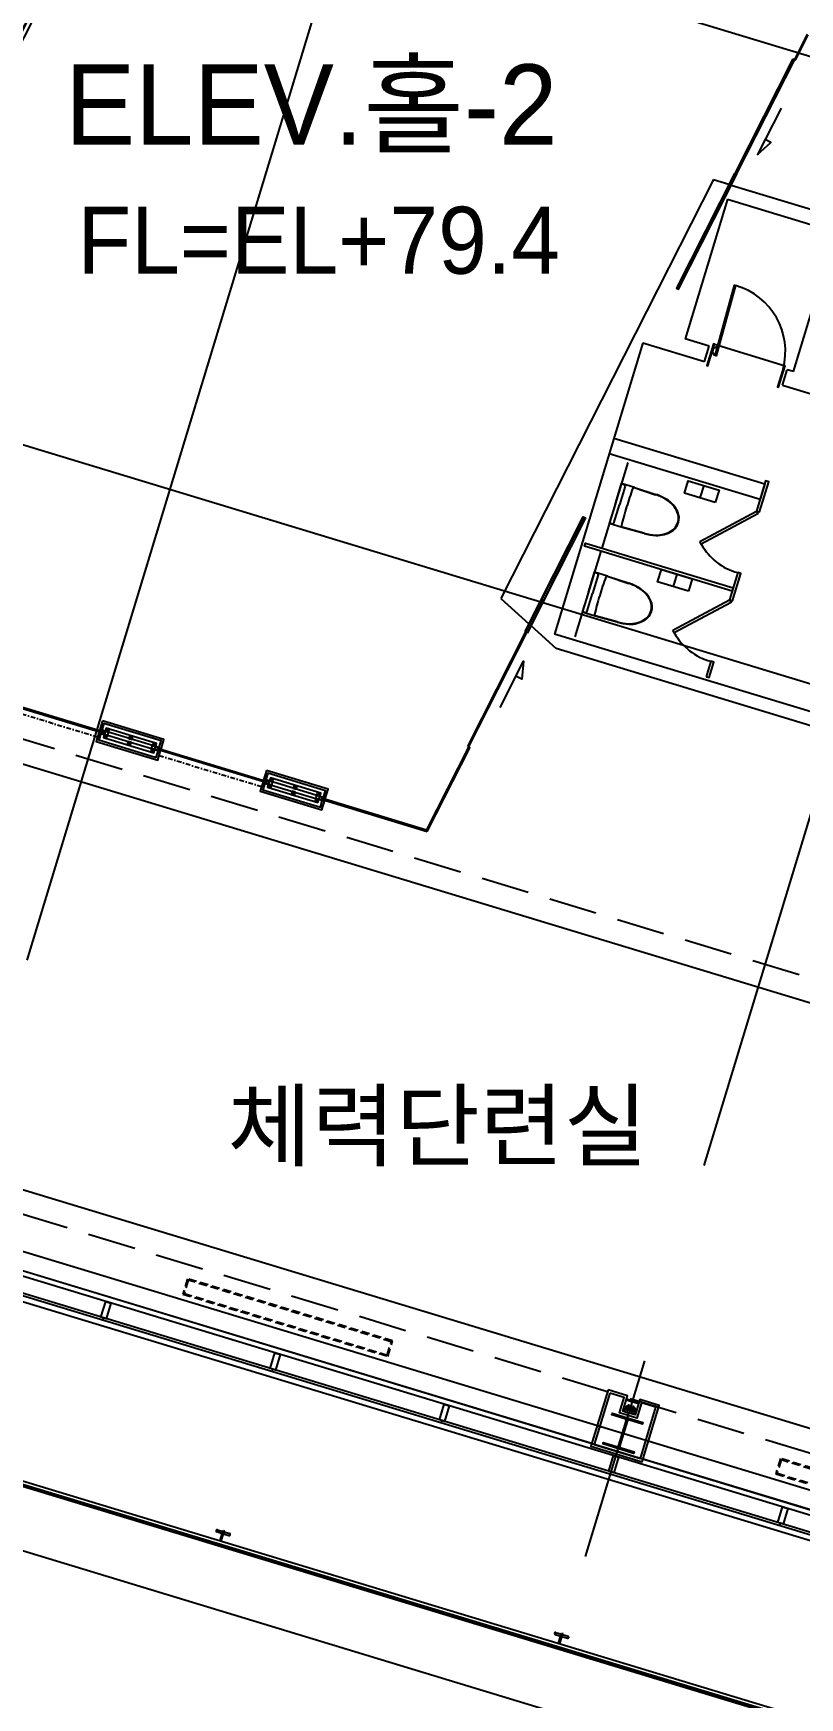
# Model space of a CAD drawing. Header units: metres. Extents: x 854089 to 1083578, y 553449 to 701949.
# Drawn here: x 928750 to 935900, y 592639 to 608167 of the extents above; entities that cross this region are included whole.
import ezdxf

# ---------------------------------------------------------------- set-up
doc = ezdxf.new("R2010")
doc.units = ezdxf.units.M
doc.header["$LTSCALE"] = 300
for name, pattern in [('CENTER', [50.8, 31.75, -6.35, 6.35, -6.35]), ('Dashed', [0.75, 0.5, -0.25]), ('DGN_STYLE_4', [3.626457, 1.812096, -0.906048, 0.002265, -0.906048]), ('HID', [2.2, 1.5, -0.7]), ('HIDD', [0.7, 0.4, -0.3]), ('업무시설_xr-base$0$CONTINOUS', [0])]:
    doc.linetypes.add(name, pattern=pattern)
for name, color, linetype in [('A-CEN-1', 1, 'Continuous'), ('A-ELE-3', 3, 'Continuous'), ('A-ELE-4', 4, 'Continuous'), ('A-ELE-9', 9, 'Continuous'), ('A-ELEV-FIXT', 5, 'Continuous'), ('A-HAT-253', 253, 'Continuous'), ('A-HID', 8, 'HID'), ('A-TXT', 3, 'Continuous'), ('A-TXT-S', 3, 'Continuous'), ('A-WIN', 4, 'Continuous'), ('A-WIN-GLASS', 4, 'Continuous'), ('INT', 117, 'Continuous'), ('KUK-DOOR', 4, 'Continuous'), ('KUK-F-LEVEL', 4, 'Continuous'), ('KUK-F-LIGHT', 4, 'Continuous'), ('KUK-FUR-FIX-MAKE', 6, 'Continuous'), ('KUK-WALL-DRYWALL', 4, 'Continuous'), ('KUK-WALL-FIN 1', 30, 'Continuous'), ('KUK-WALL-FIN2', 31, 'Continuous'), ('KUK-WINDOW', 4, 'Continuous'), ('RS', 7, 'Continuous'), ('STEL', 3, 'Continuous'), ('STL', 3, 'Continuous')]:
    doc.layers.add(name, color=color, linetype=linetype)
doc.styles.add('돋움', font='')
doc.styles.get('돋움').set_extended_font_data('Dotum')

# ---------------------------------------------------------------- blocks, each defined once
blk = doc.blocks.new('고리-flat-24')
at = {"layer": 'A-ELE-9'}
for p, q in [((2157832, 47124), (2157884, 47108)), ((2157838, 47142), (2157889, 47127)), ((2157863, 47040), (2157892, 47136)), ((2157874, 47037), (2157903, 47132)), ((2157892, 47136), (2157903, 47132)), ((2157895, 47105), (2157946, 47089)), ((2157901, 47123), (2157952, 47108)), ((2157863, 47040), (2157874, 47037))]:
    blk.add_line(p, q, dxfattribs=at)
for centre, start, end in [((2157835, 47133), 73.12, 253.12), ((2157949, 47098), 253.12, 73.12)]:
    blk.add_arc(centre, 9.5, start, end, dxfattribs=at)
blk = doc.blocks.new('고리')
at = {"layer": 'A-ELE-9'}
for p, q in [((2157832, 47124), (2157884, 47108)), ((2157838, 47142), (2157889, 47127)), ((2157863, 47040), (2157892, 47136)), ((2157874, 47037), (2157903, 47132)), ((2157892, 47136), (2157903, 47132)), ((2157895, 47105), (2157946, 47089)), ((2157901, 47123), (2157952, 47108)), ((2157863, 47040), (2157874, 47037))]:
    blk.add_line(p, q, dxfattribs=at)
for centre, start, end in [((2157835, 47133), 73.12, 253.12), ((2157949, 47098), 253.12, 73.12)]:
    blk.add_arc(centre, 9.5, start, end, dxfattribs=at)
blk = doc.blocks.new('elev')
at = {"layer": 'A-ELEV-FIXT'}
for p, q in [((1329627, 417865), (1330136, 419540)), ((1329659, 417882), (1330152, 419509)), ((1330136, 419540), (1331783, 419040)), ((1330152, 419509), (1331626, 419062)), ((1330733, 419433), (1330735, 419439)), ((1330766, 419418), (1330734, 419430)), ((1330820, 419413), (1330735, 419439)), ((1330765, 419402), (1330768, 419414)), ((1330766, 419418), (1330768, 419414)), ((1330782, 419413), (1330778, 419411)), ((1330815, 419406), (1330782, 419413)), ((1330818, 419408), (1330820, 419413)), ((1330752, 419370), (1330761, 419400)), ((1330752, 419369), (1330752, 419370)), ((1330766, 419365), (1330752, 419369)), ((1330761, 419400), (1330765, 419402)), ((1330766, 419365), (1330767, 419365)), ((1330767, 419365), (1330776, 419395)), ((1330774, 419399), (1330778, 419411)), ((1330776, 419395), (1330774, 419399)), ((1331243, 417156), (1331873, 419232)), ((1331931, 419215), (1331787, 418741)), ((1331931, 419215), (1331873, 419232)), ((1331275, 417366), (1331783, 419040)), ((1331626, 419062), (1331524, 418727)), ((1331478, 418219), (1331635, 418736)), ((1331508, 418210), (1331665, 418727)), ((1331617, 418699), (1331524, 418727)), ((1331722, 418710), (1331565, 418193)), ((1331760, 418698), (1331603, 418181)), ((1331617, 418699), (1331635, 418758)), ((1331665, 418727), (1331635, 418736)), ((1331722, 418710), (1331760, 418698)), ((1331321, 417702), (1331478, 418218)), ((1331351, 417693), (1331508, 418209)), ((1331408, 417676), (1331565, 418192)), ((1331446, 417664), (1331603, 418180)), ((1331565, 418193), (1331603, 418181)), ((1331565, 418192), (1331603, 418180)), ((1329627, 417865), (1331275, 417366)), ((1329659, 417882), (1331132, 417435)), ((1331234, 417770), (1331132, 417435)), ((1331327, 417742), (1331234, 417770)), ((1331327, 417742), (1331309, 417683)), ((1330183, 417622), (1330182, 417617)), ((1330267, 417591), (1330182, 417617)), ((1330220, 417617), (1330186, 417624)), ((1330220, 417617), (1330224, 417619)), ((1330227, 417631), (1330224, 417619)), ((1330227, 417631), (1330224, 417619)), ((1330234, 417665), (1330225, 417635)), ((1330234, 417665), (1330225, 417635)), ((1330225, 417635), (1330227, 417631)), ((1330225, 417635), (1330227, 417631)), ((1330237, 417628), (1330233, 417616)), ((1330237, 417628), (1330233, 417616)), ((1330235, 417612), (1330233, 417616)), ((1330236, 417665), (1330234, 417665)), ((1330236, 417665), (1330234, 417665)), ((1330267, 417599), (1330235, 417612)), ((1330236, 417665), (1330249, 417661)), ((1330249, 417661), (1330236, 417665)), ((1330241, 417630), (1330237, 417628)), ((1330241, 417630), (1330237, 417628)), ((1330250, 417660), (1330241, 417630)), ((1330250, 417660), (1330241, 417630)), ((1330249, 417661), (1330250, 417660)), ((1330249, 417661), (1330250, 417660)), ((1330268, 417596), (1330267, 417591)), ((1331300, 417138), (1331445, 417613)), ((1331351, 417693), (1331321, 417702)), ((1331408, 417676), (1331446, 417664)), ((1329968, 417482), (1329974, 417503)), ((1329971, 417481), (1329977, 417502)), ((1329976, 417473), (1329972, 417475)), ((1329977, 417477), (1329973, 417478)), ((1329976, 417473), (1329977, 417477)), ((1329981, 417524), (1329987, 417545)), ((1330025, 417491), (1329981, 417504)), ((1330026, 417494), (1329982, 417507)), ((1329984, 417524), (1329990, 417544)), ((1330028, 417503), (1329985, 417517)), ((1330029, 417507), (1329986, 417520)), ((1329997, 417545), (1329994, 417546)), ((1329998, 417548), (1329995, 417549)), ((1329997, 417545), (1329998, 417548)), ((1330806, 417254), (1330849, 417241)), ((1330807, 417257), (1330850, 417244)), ((1330810, 417266), (1330853, 417253)), ((1330811, 417269), (1330854, 417256)), ((1330858, 417258), (1330864, 417279)), ((1330859, 417284), (1330860, 417287)), ((1330859, 417284), (1330862, 417283)), ((1330860, 417287), (1330863, 417286)), ((1330861, 417257), (1330867, 417278)), ((1330838, 417217), (1330839, 417220)), ((1330838, 417217), (1330842, 417216)), ((1330839, 417220), (1330843, 417219)), ((1330845, 417216), (1330851, 417237)), ((1330848, 417215), (1330855, 417236)), ((1331300, 417138), (1331243, 417156))]:
    blk.add_line(p, q, dxfattribs=at)
at = {"layer": 'A-ELEV-FIXT', "color": 8}
for p, q in [((1331132, 417435), (1330152, 419509)), ((1331626, 419062), (1329659, 417882))]:
    blk.add_line(p, q, dxfattribs=at)
at = {"layer": 'A-ELEV-FIXT'}
blk.add_lwpolyline([(1330060, 417578), (1330010, 417415), (1330776, 417183), (1330825, 417345)], close=True, dxfattribs=at)
for centre, radius, start, end in [((1330186, 417622), 2.5, 76.5293, 163.12), ((1330266, 417597), 2.5, 343.12, 69.7107), ((1329974, 417481), 6.2, 163.12, 253.12), ((1329974, 417481), 3, 163.12, 253.12), ((1329980, 417501), 6.2, 73.12, 163.12), ((1329980, 417501), 3, 73.12, 163.12), ((1329987, 417523), 6.2, 163.12, 253.12), ((1329987, 417523), 3, 163.12, 253.12), ((1329993, 417543), 6.2, 73.12, 163.12), ((1329993, 417543), 3, 73.12, 163.12), ((1330027, 417499), 8.2, 253.12, 73.12), ((1330027, 417499), 5, 253.12, 73.12), ((1330808, 417262), 8.2, 73.12, 253.12), ((1330808, 417262), 5, 73.12, 253.12), ((1330849, 417238), 3, 343.12, 73.12), ((1330849, 417238), 6.2, 343.12, 73.12), ((1330855, 417259), 6.2, 253.12, 343.12), ((1330855, 417259), 3, 253.12, 343.12), ((1330861, 417280), 3, 343.12, 73.12), ((1330861, 417280), 6.2, 343.12, 73.12), ((1330844, 417222), 6.2, 253.12, 343.12), ((1330844, 417222), 3, 253.12, 343.12)]:
    blk.add_arc(centre, radius, start, end, dxfattribs=at)
at = {"layer": 'A-ELEV-FIXT', "extrusion": (0, 0, -1)}
for centre, major_axis, start_param, end_param in [((1330735, 419433), (-1.18, 2.2), 3.986495, 5.497787), ((1330816, 419408), (-2.2, -1.18), 3.926991, 5.438283)]:
    blk.add_ellipse(centre, major_axis=major_axis, ratio=1, start_param=start_param, end_param=end_param, dxfattribs=at)
blk = doc.blocks.new('*U13')
at = {"layer": 'STEL'}
blk.add_lwpolyline([(-23, -15, -0.414214), (-5, -33), (-5, -267, -0.414214), (-23, -285), (-150, -285), (-150, -300), (150, -300), (150, -285), (23, -285, -0.414214), (5, -267), (5, -33, -0.414214), (23, -15), (150, -15), (150, 0), (-150, 0), (-150, -15)], format="xyb", close=True, dxfattribs=at)
blk = doc.blocks.new('A$C62252109')
at = {"color": 1}
for p, q in [((69, 46, 0), (0, 46, 0)), ((10, 46, 0), (10, 26, 0)), ((30, 11, 0), (30, 80, 0)), ((41, 46, 0), (111, 46, 0)), ((50, 46, 0), (50, 26, 0)), ((56, 46, 0), (56, 26, 0)), ((76, 11, 0), (76, 80, 0)), ((96, 46, 0), (96, 26, 0))]:
    blk.add_line(p, q, dxfattribs=at)
at = {"color": 1, "elevation": 0}
for points in [[(53, 26), (7, 26), (7, 0), (53, 0)], [(53, 26), (99, 26), (99, 0), (53, 0)]]:
    blk.add_lwpolyline(points, close=True, dxfattribs=at)
at = {"color": 1}
for centre in [(30, 46, 0), (76, 46, 0)]:
    blk.add_circle(centre, 14.7, dxfattribs=at)
for centre in [(30, 46, 0), (76, 46, 0)]:
    blk.add_arc(centre, 19.7, 360, 180, dxfattribs=at)

msp = doc.modelspace()

# ---------------------------------------------------------------- linework, layer by layer
at = {"layer": 'A-CEN-1', "linetype": 'Continuous'}
for p, q in [((917209, 613653.9), (964167.6, 599404.7)), ((912143.4, 609338.9), (962541.5, 594046)), ((902624.3, 604703.2), (960450.8, 587156.2)), ((902014.5, 602693.7), (959841.1, 585146.7))]:
    msp.add_line(p, q, dxfattribs=at)
at = {"layer": 'A-CEN-1', "linetype": 'CENTER'}
for p, q in [((924267.9, 584937), (932724.4, 612805.5)), ((930583.6, 583020.5), (939040.1, 610889.1))]:
    msp.add_line(p, q, dxfattribs=at)
at = {"layer": 'A-ELE-3', "color": 3}
for p, q in [((902893.4, 602479.3, 0), (956237.8, 586292.3, 0)), ((902269.4, 602016.5, 0), (958865.7, 584842.8, 0)), ((902269.4, 602016.5, 0), (958865.7, 584842.8, 0))]:
    msp.add_line(p, q, dxfattribs=at)
at = {"layer": 'A-HAT-253'}
msp.add_line((904493.4, 603665.8, 0), (950837.6, 589603, 0), dxfattribs=at)
at = {"layer": 'A-HID'}
for p, q in [((944735.6, 596700.7, 0), (918047.2, 604799, 0)), ((919160.5, 600030.3, 0), (943504.5, 592643.4, 0))]:
    msp.add_line(p, q, dxfattribs=at)
at = {"layer": 'A-WIN', "color": 9}
msp.add_line((949401, 590274.1, 0), (916841.5, 600154, 0), dxfattribs=at)
at = {"layer": 'A-WIN', "color": 7, "elevation": 0}
for points in [[(929398.2, 596159.8), (929405.2, 596182.8), (929381.2, 596190.1), (929425.4, 596335.5), (929473.2, 596321), (929429.1, 596175.5), (929405.2, 596182.8)], [(930977.1, 595680.7), (930984.1, 595703.7), (930960.2, 595710.9), (931004.3, 595856.4), (931052.1, 595841.9), (931008, 595696.4), (930984.1, 595703.7)], [(932556, 595201.6), (932563, 595224.6), (932539.1, 595231.8), (932583.2, 595377.3), (932631, 595362.8), (932586.9, 595217.3), (932563, 595224.6)], [(934134.9, 594722.5), (934141.9, 594745.5), (934118, 594752.7), (934162.1, 594898.2), (934210, 594883.7), (934165.8, 594738.2), (934141.9, 594745.5)], [(935713.8, 594243.4), (935720.8, 594266.4), (935696.9, 594273.6), (935741, 594419.1), (935788.9, 594404.6), (935744.7, 594259.1), (935720.8, 594266.4)]]:
    msp.add_lwpolyline(points, dxfattribs=at)
at = {"layer": 'A-WIN-GLASS', "color": 5}
for p, q in [((902851.4, 602448.1, 0), (956486.2, 586173.1, 0)), ((902863.4, 602457, 0), (956489.7, 586184.5, 0))]:
    msp.add_line(p, q, dxfattribs=at)
at = {"layer": 'A-WIN-GLASS'}
for p, q in [((950801.4, 589690.3, 0), (919907.4, 599064.8, 0)), ((950813, 589661.7, 0), (919924.3, 599034.6, 0))]:
    msp.add_line(p, q, dxfattribs=at)
at = {"layer": 'INT'}
for p, q in [((935094.8, 606802.8, 0), (933113.1, 602894, 0)), ((935094.8, 606802.8, 0), (935240.1, 606758.7, 0)), ((935261.7, 606752.1, 0), (937763.2, 605993.1, 0)), ((935226.3, 606619.2, 0), (934831.4, 605317.8, 0)), ((935226.3, 606619.2, 0), (937340.8, 605977.6, 0)), ((935840.8, 605011.5, 0), (936235.7, 606312.9, 0)), ((935056.9, 605249.3, 0), (934831.4, 605317.8, 0)), ((934437.4, 605280.9, 0), (933612.7, 602563, 0)), ((934437.4, 605280.9, 0), (935013.4, 605106.1, 0)), ((935013.4, 605106.1, 0), (935056.9, 605249.3, 0)), ((935094.3, 605269.4, 0), (935764.2, 605066.1, 0)), ((935740.6, 604885.1, 0), (935784.2, 605028.7, 0)), ((935840.8, 605011.5, 0), (935784.2, 605028.7, 0)), ((935740.6, 604885.1, 0), (936079.3, 604782.3, 0)), ((918193.9, 604524.6, 0), (944556.9, 596525, 0)), ((934167.3, 604390.7, 0), (935573.3, 603964, 0)), ((934123.7, 604247.1, 0), (935529.7, 603820.5, 0)), ((934296.1, 604163.5, 0), (934053.7, 603364.5, 0)), ((934180, 603780.7, 0), (934236.9, 603968.2, 0)), ((934270.8, 603942.3, 0), (934218.3, 603769.1, 0)), ((934264.1, 603954.7, 0), (934235.4, 603963.5, 0)), ((934358.2, 603931.4, 0), (934236.9, 603968.2, 0)), ((934355.4, 603929.1, 0), (934555.9, 603862.4, 0)), ((934358.3, 603931.4, 0), (934558.8, 603864.7, 0)), ((935004.2, 603948.6, 0), (934969.4, 603833.8, 0)), ((935573.3, 603964, 0), (935529.7, 603820.5, 0)), ((934180, 603780.7, 0), (934123.1, 603593.2, 0)), ((934165.7, 603595.9, 0), (934218.3, 603769.1, 0)), ((934244.4, 603556.4, 0), (934123.1, 603593.2, 0)), ((934153.2, 603589.3, 0), (934124.5, 603598, 0)), ((934447.1, 603503.9, 0), (934243.3, 603559.8, 0)), ((934448.3, 603500.4, 0), (934244.5, 603556.4, 0)), ((934045, 603335.7, 0), (933802.5, 602536.7, 0)), ((933928.8, 602953, 0), (933985.7, 603140.5, 0)), ((934019.6, 603114.5, 0), (933967.1, 602941.4, 0)), ((934013, 603127, 0), (933984.3, 603135.7, 0)), ((934107, 603103.7, 0), (933985.7, 603140.5, 0)), ((934753.1, 603120.9, 0), (934718.2, 603006, 0)), ((934104.2, 603101.4, 0), (934304.8, 603034.7, 0)), ((934107.1, 603103.7, 0), (934307.6, 603036.9, 0)), ((933113.1, 602894, 0), (933374.4, 602657.6, 0)), ((933928.8, 602953, 0), (933871.9, 602765.5, 0)), ((933914.5, 602768.2, 0), (933967.1, 602941.4, 0)), ((933993.2, 602728.7, 0), (933871.9, 602765.5, 0)), ((933902.1, 602761.5, 0), (933873.4, 602770.3, 0)), ((934196, 602676.2, 0), (933992.2, 602732.1, 0)), ((934197.1, 602672.7, 0), (933993.3, 602728.6, 0)), ((933391.4, 602642.3, 0), (933628.9, 602427.4, 0)), ((936077.7, 601815, 0), (933612.7, 602563, 0)), ((937853.4, 601145.5, 0), (933628.9, 602427.4, 0)), ((917090.5, 600888.4, 0), (943357.8, 592917.8, 0)), ((916880, 600194.6, 0), (943147.3, 592224, 0))]:
    msp.add_line(p, q, dxfattribs=at)
at = {"layer": 'INT', "color": 7}
msp.add_lwpolyline([(935291.8, 606860.6), (934749.6, 605791), (934769.2, 605781.1), (935313.4, 606854)], dxfattribs=at)
at = {"layer": 'INT', "color": 8, "linetype": 'HIDD', "ltscale": 0.1, "elevation": 0}
msp.add_lwpolyline([(935296.7, 606859.1), (935307.4, 606853.7), (934767, 605787.8), (934756.3, 605793.2), (935296.7, 606859.1)], dxfattribs=at)
at = {"layer": 'INT', "elevation": 0}
for points in [[(935302.2, 605814.4), (935121.9, 605158.9), (935110.3, 605162.1), (935290.6, 605817.6)], [(935112.9, 603790.2), (934825.9, 603877.3), (934860.7, 603992.1), (935147.8, 603905)], [(935496.3, 603710.5), (935525, 603701.8), (935610.7, 603984), (935582, 603992.7)], [(934967.1, 603427.7), (935496.3, 603710.5), (935510.4, 603684), (934981.3, 603401.2)], [(935269.8, 602964.1), (933892.6, 603382), (933901.3, 603410.7), (935278.5, 602992.8)], [(934861.8, 602962.5), (934574.7, 603049.6), (934609.5, 603164.4), (934896.6, 603077.3)], [(935245.1, 602882.7), (935273.8, 602874), (935350.8, 603127.6), (935322.1, 603136.3)], [(934715.9, 602600), (935245.1, 602882.7), (935259.3, 602856.3), (934730.1, 602573.5)], [(935027.3, 602165), (935056, 602156.3), (935099.6, 602299.9), (935070.9, 602308.6)]]:
    msp.add_lwpolyline(points, close=True, dxfattribs=at)
for points in [[(935103.9, 605266.5), (935094.3, 605269.4), (935033.4, 605068.4), (935042.9, 605065.5), (935103.9, 605266.5)], [(935764.2, 605066.1), (935754.6, 605069), (935693.6, 604868.1), (935703.2, 604865.1), (935764.2, 605066.1)]]:
    msp.add_lwpolyline(points, dxfattribs=at)
at = {"layer": 'INT'}
for centre, radius, start, end in [((935126.3, 605198.7, 0), 640.4, 345.11307, 74.05184), ((935126.7, 605199.1, 0), 40, 164.62083, 254.62083), ((935126.7, 605199.1, 0), 40, 74.62083, 164.62083), ((934261.2, 603945.2, 0), 10, 343.12, 73.12), ((937860.5, 602663.9, 0), 3736.2, 160.30543, 163.12), ((934352.3, 603919.7, 0), 10, 71.58928, 160.30543), ((934354.2, 603919.1, 0), 13, 71.58928, 74.46252), ((937860.5, 602663.9, 0), 3736.2, 163.12, 165.93457), ((934398, 603388, 0), 500, 58.90655, 71.58928), ((934399.9, 603387.4, 0), 503, 58.90655, 71.58928), ((934524.5, 603597.8, 0), 255, 23.8257, 58.90655), ((934526.5, 603597.2, 0), 258, 23.8257, 58.90655), ((934156.2, 603598.8, 0), 10, 253.12, 343.12), ((934629.7, 603644.2, 0), 140, 302.41429, 343.12), ((934631.7, 603643.7, 0), 143, 302.41429, 343.12), ((934629.7, 603644.2, 0), 140, 343.12, 23.8257), ((934631.7, 603643.7, 0), 143, 343.12, 23.8257), ((934246, 603569.5, 0), 10, 165.93457, 254.65072), ((934247.9, 603568.9, 0), 13, 251.77747, 254.65072), ((934579.5, 603986.1, 0), 500, 254.65072, 267.33344), ((934581.4, 603985.5, 0), 503, 254.65072, 267.33344), ((934568.1, 603741.3, 0), 255, 267.33344, 302.41429), ((934570, 603740.7, 0), 258, 267.33344, 302.41429), ((935461.1, 603666.8, 0), 548.4, 208.96924, 255.31933), ((934010.1, 603117.4, 0), 10, 343.12, 73.12), ((937609.3, 601836.2, 0), 3736.2, 160.30543, 163.12), ((934101.1, 603091.9, 0), 10, 71.58928, 160.30543), ((934103, 603091.3, 0), 13, 71.58928, 74.46252), ((934146.8, 602560.3, 0), 500, 58.90655, 71.58928), ((934148.8, 602559.7, 0), 503, 58.90655, 71.58928), ((934273.4, 602770.1, 0), 255, 23.8257, 58.90655), ((934275.3, 602769.5, 0), 258, 23.8257, 58.90655), ((937609.3, 601836.2, 0), 3736.2, 163.12, 165.93457), ((934378.6, 602816.5, 0), 140, 343.12, 23.8257), ((934380.5, 602815.9, 0), 143, 343.12, 23.8257), ((933905, 602771.1, 0), 10, 253.12, 343.12), ((933994.8, 602741.8, 0), 10, 165.93457, 254.65072), ((933996.7, 602741.2, 0), 13, 251.77747, 254.65072), ((934328.3, 603158.3, 0), 500, 254.65072, 267.33344), ((934330.2, 603157.8, 0), 503, 254.65072, 267.33344), ((934316.9, 602913.6, 0), 255, 267.33344, 302.41429), ((934318.8, 602913, 0), 258, 267.33344, 302.41429), ((934378.6, 602816.5, 0), 140, 302.41429, 343.12), ((934380.5, 602815.9, 0), 143, 302.41429, 343.12), ((935209.9, 602839.1, 0), 548.4, 208.96924, 255.31933)]:
    msp.add_arc(centre, radius, start, end, dxfattribs=at)
at = {"layer": 'KUK-DOOR', "color": 1, "linetype": '업무시설_xr-base$0$CONTINOUS'}
msp.add_lwpolyline([(935726, 607469.1), (935506.8, 607036.8), (935632.2, 607149.3), (935577.8, 607176.9)], dxfattribs=at)
at = {"layer": 'KUK-DOOR', "color": 8, "linetype": 'HIDD', "ltscale": 0.1, "elevation": 0}
msp.add_lwpolyline([(933342.7, 602583.9), (933353.4, 602578.4), (933893.7, 603644.3), (933883, 603649.7), (933342.7, 602583.9)], dxfattribs=at)
at = {"layer": 'KUK-DOOR', "color": 1, "linetype": '업무시설_xr-base$0$CONTINOUS', "elevation": 0}
msp.add_lwpolyline([(933104.3, 601877), (933323.5, 602309.3), (933306.9, 602141.6), (933252.5, 602169.2)], dxfattribs=at)
at = {"layer": 'KUK-F-LEVEL'}
for p, q in [((933960.1, 595010.7, 0), (928122.9, 596781.9, 0)), ((938696.8, 593573.4, 0), (934438.5, 594865.5, 0))]:
    msp.add_line(p, q, dxfattribs=at)
at = {"layer": 'KUK-FUR-FIX-MAKE', "linetype": 'Dashed', "ltscale": 0.5, "elevation": 0}
for points in [[(930188.5, 596548.1), (930145, 596404.6), (932058.8, 595823.9), (932102.4, 595967.4)], [(935720.2, 594870.3), (935676.6, 594726.7), (937590.5, 594146), (937634, 594289.6)]]:
    msp.add_lwpolyline(points, close=True, dxfattribs=at)
at = {"layer": 'KUK-FUR-FIX-MAKE', "color": 8, "linetype": 'Dashed', "ltscale": 0.5, "elevation": 0}
for points in [[(930195.2, 596535.6), (930157.4, 596411.2), (932052.1, 595836.3), (932089.9, 595960.7)], [(935726.8, 594857.8), (935689.1, 594733.4), (937583.8, 594158.5), (937621.5, 594282.9)]]:
    msp.add_lwpolyline(points, close=True, dxfattribs=at)
at = {"layer": 'KUK-WALL-DRYWALL', "color": 7, "elevation": 0}
msp.add_lwpolyline([(933338.8, 602587.4), (933880.8, 603656.4), (933900.4, 603646.5), (933355.9, 602571.9)], dxfattribs=at)
at = {"layer": 'KUK-WALL-DRYWALL', "linetype": '업무시설_xr-base$0$CONTINOUS', "elevation": 0}
msp.add_lwpolyline([(934128.7, 595479.9), (933983.4, 595001.4), (934414, 594870.7), (934559.2, 595349.1), (934425.3, 595389.8), (934381.7, 595246.3), (934219, 595295.7), (934262.6, 595439.2)], close=True, dxfattribs=at)
at = {"layer": 'KUK-WALL-FIN 1', "color": 7, "linetype": 'DGN_STYLE_4', "ltscale": 0.08}
for p, q in [((928392.2, 601894, 0), (929349.1, 601603.8, 0)), ((929923.3, 601429.6, 0), (930880.2, 601139.3, 0))]:
    msp.add_line(p, q, dxfattribs=at)
at = {"layer": 'KUK-WALL-FIN 1', "color": 5, "linetype": '업무시설_xr-base$0$CONTINOUS'}
for p, q in [((934282.2, 595417.6, 0), (934397, 595382.7, 0)), ((934285.1, 595427.1, 0), (934399.9, 595392.3, 0))]:
    msp.add_line(p, q, dxfattribs=at)
at = {"layer": 'KUK-WALL-FIN 1', "linetype": '업무시설_xr-base$0$CONTINOUS', "elevation": 0}
msp.add_lwpolyline([(934112, 595511), (933952.2, 594984.8), (934430.6, 594839.5), (934590.4, 595365.8), (934408.6, 595421), (934365, 595277.4), (934250.2, 595312.3), (934293.8, 595455.8), (934112, 595511)], dxfattribs=at)
at = {"layer": 'KUK-WALL-FIN2', "linetype": '업무시설_xr-base$0$CONTINOUS'}
for p, q in [((929918.3, 601482.3, 0), (929937.5, 601476.4, 0)), ((929922.4, 601495.6, 0), (929941.5, 601489.8, 0)), ((931449.4, 601017.7, 0), (931468.6, 601011.9, 0)), ((931453.5, 601031.1, 0), (931472.6, 601025.3, 0))]:
    msp.add_line(p, q, dxfattribs=at)
at = {"layer": 'KUK-WALL-FIN2', "linetype": '업무시설_xr-base$0$CONTINOUS', "elevation": 0}
for points in [[(929394.4, 601753), (929367.4, 601664), (929386.5, 601658.2)], [(929922.4, 601495.6), (929943.6, 601565.5), (929407.7, 601728.1), (929386.5, 601658.2)], [(929941.5, 601489.8), (929968.5, 601578.8), (929394.4, 601753)], [(929382.5, 601644.8), (929363.3, 601650.6), (929336.3, 601561.6), (929910.5, 601387.4), (929937.5, 601476.4)], [(929382.5, 601644.8), (929361.3, 601575), (929897.1, 601412.4), (929918.3, 601482.3)], [(930925.5, 601288.5), (930898.5, 601199.5), (930917.6, 601193.7)], [(931453.5, 601031.1), (931474.7, 601101), (930938.8, 601263.6), (930917.6, 601193.7)], [(931472.6, 601025.3), (931499.6, 601114.3), (930925.5, 601288.5)], [(930913.5, 601180.3), (930894.4, 601186.1), (930867.4, 601097.1), (931441.6, 600922.9), (931468.6, 601011.9)], [(930913.5, 601180.3), (930892.3, 601110.4), (931428.2, 600947.9), (931449.4, 601017.7)]]:
    msp.add_lwpolyline(points, dxfattribs=at)
at = {"layer": 'KUK-WALL-FIN2', "color": 6, "linetype": '업무시설_xr-base$0$CONTINOUS', "elevation": 0}
for points in [[(929389.4, 601667.8), (929386.5, 601658.2), (929400.9, 601653.9), (929396.8, 601640.5), (929382.5, 601644.8), (929379.6, 601635.3), (929413.1, 601625.1), (929422.9, 601657.6), (929389.4, 601667.8)], [(929925.3, 601505.2), (929922.4, 601495.6), (929908.1, 601500), (929904, 601486.6), (929918.3, 601482.3), (929915.4, 601472.7), (929881.9, 601482.8), (929891.8, 601515.4), (929925.3, 601505.2)], [(930920.5, 601203.3), (930917.6, 601193.7), (930932, 601189.3), (930927.9, 601175.9), (930913.5, 601180.3), (930910.6, 601170.7), (930944.1, 601160.6), (930954, 601193.1), (930920.5, 601203.3)], [(931456.4, 601040.7), (931453.5, 601031.1), (931439.1, 601035.5), (931435.1, 601022.1), (931449.4, 601017.7), (931446.5, 601008.1), (931413, 601018.3), (931422.9, 601050.8), (931456.4, 601040.7)]]:
    msp.add_lwpolyline(points, dxfattribs=at)
at = {"layer": 'KUK-WALL-FIN2', "color": 1, "linetype": '업무시설_xr-base$0$CONTINOUS', "elevation": 0}
for points in [[(929431.1, 601684.4), (929404.9, 601598.3), (929873.8, 601456.1), (929899.9, 601542.2)], [(929451, 601647), (929442.3, 601618.3), (929853.8, 601493.5), (929862.5, 601522.2)], [(930962.1, 601219.9), (930936, 601133.8), (931404.9, 600991.5), (931431, 601077.6)], [(930982.1, 601182.5), (930973.4, 601153.8), (931384.9, 601028.9), (931393.6, 601057.6)]]:
    msp.add_lwpolyline(points, close=True, dxfattribs=at)
for points in [[(929413.6, 601627), (929404.9, 601598.3), (929433.6, 601589.6), (929442.3, 601618.3), (929413.6, 601627), (929433.6, 601589.6), (929442.3, 601618.3), (929404.9, 601598.3)], [(929431.1, 601684.4), (929422.3, 601655.7), (929451, 601647), (929459.8, 601675.7), (929431.1, 601684.4), (929451, 601647), (929459.8, 601675.7), (929422.3, 601655.7)], [(929633.7, 601560.2), (929625, 601531.5), (929653.7, 601522.8), (929662.4, 601551.5), (929633.7, 601560.2), (929653.7, 601522.8), (929662.4, 601551.5), (929625, 601531.5)], [(929651.1, 601617.7), (929642.4, 601588.9), (929671.1, 601580.2), (929679.9, 601608.9), (929651.1, 601617.7), (929671.1, 601580.2), (929679.9, 601608.9), (929642.4, 601588.9)], [(929853.8, 601493.5), (929845.1, 601464.8), (929873.8, 601456.1), (929882.5, 601484.8), (929853.8, 601493.5), (929873.8, 601456.1), (929882.5, 601484.8), (929845.1, 601464.8)], [(929871.2, 601550.9), (929862.5, 601522.2), (929891.2, 601513.5), (929899.9, 601542.2), (929871.2, 601550.9), (929891.2, 601513.5), (929899.9, 601542.2), (929862.5, 601522.2)], [(930944.7, 601162.5), (930936, 601133.8), (930964.7, 601125.1), (930973.4, 601153.8), (930944.7, 601162.5), (930964.7, 601125.1), (930973.4, 601153.8), (930936, 601133.8)], [(930962.1, 601219.9), (930953.4, 601191.2), (930982.1, 601182.5), (930990.8, 601211.2), (930962.1, 601219.9), (930982.1, 601182.5), (930990.8, 601211.2), (930953.4, 601191.2)], [(931165.6, 601095.5), (931156.9, 601066.8), (931185.6, 601058), (931194.3, 601086.8), (931165.6, 601095.5), (931185.6, 601058), (931194.3, 601086.8), (931156.9, 601066.8)], [(931183, 601152.9), (931174.3, 601124.2), (931203, 601115.5), (931211.7, 601144.2), (931183, 601152.9), (931203, 601115.5), (931211.7, 601144.2), (931174.3, 601124.2)], [(931384.9, 601028.9), (931376.2, 601000.2), (931404.9, 600991.5), (931413.6, 601020.2), (931384.9, 601028.9), (931404.9, 600991.5), (931413.6, 601020.2), (931376.2, 601000.2)], [(931402.3, 601086.3), (931393.6, 601057.6), (931422.3, 601048.9), (931431, 601077.6), (931402.3, 601086.3), (931422.3, 601048.9), (931431, 601077.6), (931393.6, 601057.6)]]:
    msp.add_lwpolyline(points, dxfattribs=at)
at = {"layer": 'KUK-WINDOW', "linetype": '업무시설_xr-base$0$CONTINOUS'}
for p, q in [((928372.9, 601952.3, 0), (929397.1, 601641.4, 0)), ((928376.4, 601963.8, 0), (929400.6, 601652.9, 0)), ((929904.3, 601487.5, 0), (930928.2, 601176.9, 0)), ((929907.7, 601499, 0), (930931.7, 601188.4, 0)), ((931435.1, 601023.1, 0), (932425.6, 600721.9, 0)), ((931438.6, 601034.6, 0), (932419.5, 600736.4, 0))]:
    msp.add_line(p, q, dxfattribs=at)
for points in [[(935969.2, 608159.1), (935850, 607924)], [(935850, 607924), (935860.7, 607918.5), (935979.9, 608153.7)], [(935839.3, 607929.4), (935850, 607924), (935307.4, 606853.7), (935296.7, 606859.1), (935839.3, 607929.4)]]:
    msp.add_lwpolyline(points, dxfattribs=at)
at = {"layer": 'KUK-WINDOW', "linetype": '업무시설_xr-base$0$CONTINOUS', "elevation": 0}
for points in [[(932800, 601513.6), (932810.7, 601508.1), (933353.4, 602578.4), (933342.7, 602583.9), (932800, 601513.6)], [(932425.6, 600721.9), (932821.4, 601502.7), (932810.7, 601508.1), (932419.5, 600736.4)]]:
    msp.add_lwpolyline(points, dxfattribs=at)

# ---------------------------------------------------------------- block references
for p in [(-1227370.6, 547064.6, 0), (-1224212.8, 546106.4, 0)]:
    msp.add_blockref('고리', p)
at = {"layer": 'A-ELE-4', "xscale": -1, "rotation": 136.2357178763588}
msp.add_blockref('elev', (256118.6, 1830954.3, 0), dxfattribs=at)
at = {"layer": 'KUK-F-LIGHT', "color": 1, "lineweight": 5, "xscale": -1, "rotation": 343.0125221070799}
msp.add_blockref('A$C62252109', (934359.3, 595279.2, 0), dxfattribs=at)
at = {"layer": 'RS'}
msp.add_blockref('고리-flat-24', (-1224212.8, 546106.4, 0), dxfattribs=at)
at = {"layer": 'STL', "xscale": -1, "rotation": 163.109188070769}
msp.add_blockref('*U13', (934207.3, 594962.9, 0), dxfattribs=at)

# ---------------------------------------------------------------- texts
at = {"layer": 'A-TXT', "style": '돋움'}
msp.add_text('ELEV.홀-2', height=750, dxfattribs=at).set_placement((929045.5, 607127.4))
at = {"layer": 'A-TXT-S', "color": 3, "style": '돋움'}
for s, p in [('FL=EL+79.4', (929162.9, 605924.2)), ('체력단련실', (930561.9, 597663.2))]:
    msp.add_text(s, height=625, rotation=0.00001, dxfattribs=at).set_placement(p)

doc.saveas('drawing.dxf')
